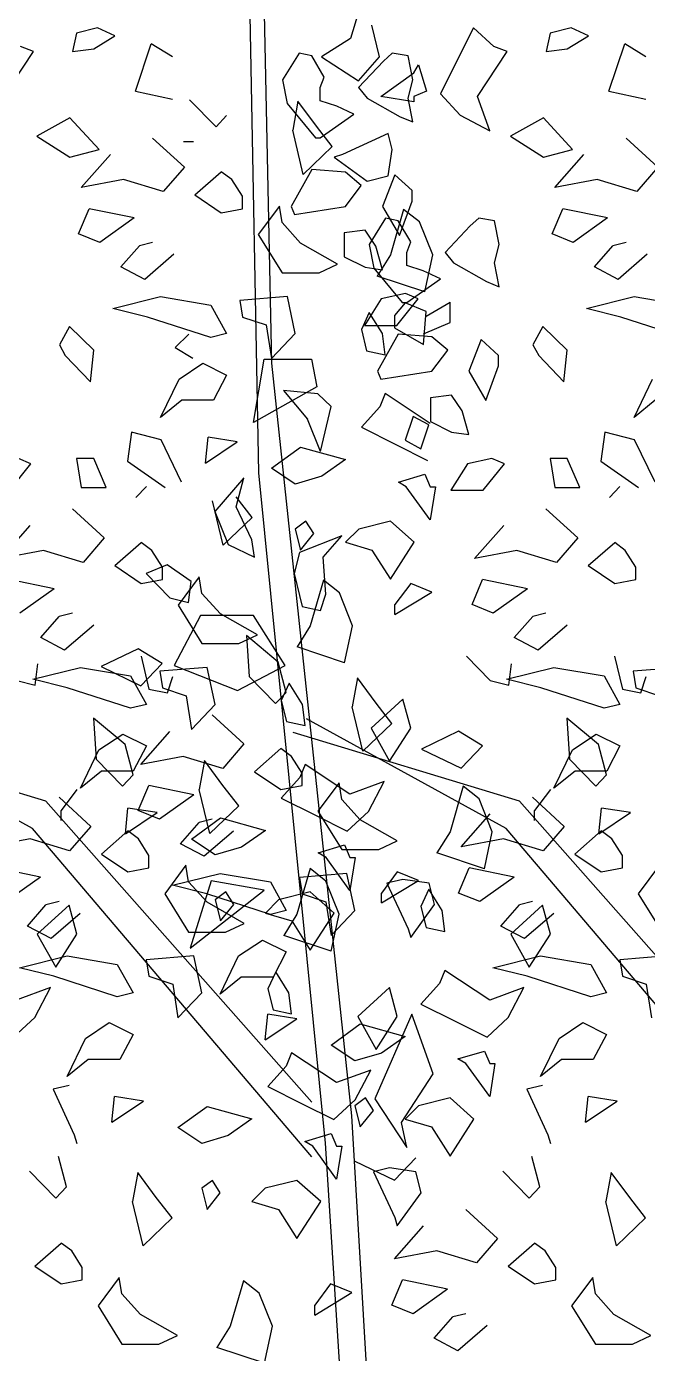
# Model space of a CAD drawing. Extents: x 325727 to 327590, y 63665 to 64664.
# Drawn here: x 325985 to 326168.6, y 63863.8 to 64256.2 of the extents above; entities that cross this region are included whole.
import ezdxf

# ---------------------------------------------------------------- set-up
doc = ezdxf.new("R2010")
doc.units = 0
doc.header["$MEASUREMENT"] = 0
doc.layers.get('0').update_dxf_attribs({"linetype": 'CONTINUOUS'})

msp = doc.modelspace()

# ---------------------------------------------------------------- linework, layer by layer
at = {"color": 7, "linetype": 'CONTINUOUS'}
for p, q in [((326057.59, 64156.66), (326053.66, 64342.82)), ((326049.72, 64330.68), (326053.66, 64124.29)), ((326083.19, 64260.53), (326080.84, 64252.71)), ((326089.44, 64247.25), (326087.09, 64256.62)), ((325999.81, 64254.28), (325998.66, 64248.81)), ((326006.06, 64255.84), (325999.81, 64254.28)), ((326004.91, 64249.59), (326011.16, 64253.5)), ((326011.16, 64253.5), (326006.06, 64255.84)), ((326080.84, 64252.71), (326072.25, 64247.25)), ((326117.16, 64255.84), (326112.09, 64245.68)), ((326123.22, 64250.37), (326117.16, 64255.84)), ((326139.81, 64254.28), (326138.66, 64248.81)), ((326146.06, 64255.84), (326139.81, 64254.28)), ((326144.91, 64249.59), (326151.16, 64253.5)), ((326151.16, 64253.5), (326146.06, 64255.84)), ((325978.34, 64235.53), (325987.12, 64248.81)), ((325987.12, 64248.81), (325983.22, 64250.37)), ((325998.66, 64248.81), (326004.91, 64249.59)), ((326017.22, 64237.09), (326021.91, 64251.15)), ((326028.16, 64247.25), (326021.91, 64251.15)), ((326065.62, 64248.32), (326060.75, 64240.51)), ((326069.34, 64247.54), (326065.62, 64248.32)), ((326093.16, 64248.32), (326090.62, 64245.98)), ((326097.84, 64247.54), (326093.16, 64248.32)), ((326118.34, 64235.53), (326127.12, 64248.81)), ((326127.12, 64248.81), (326123.22, 64250.37)), ((326138.66, 64248.81), (326144.91, 64249.59)), ((326157.22, 64237.09), (326161.91, 64251.15)), ((326168.16, 64247.25), (326161.91, 64251.15)), ((326073.06, 64241.29), (326069.34, 64247.54)), ((326072.25, 64247.25), (326083.19, 64240.21)), ((326083.19, 64240.21), (326089.44, 64247.25)), ((326090.62, 64245.98), (326083.22, 64238.17)), ((326099.22, 64240.51), (326097.84, 64247.54)), ((326099.59, 64242.56), (326100.97, 64244.9)), ((326100.97, 64244.9), (326103.31, 64237.09)), ((326112.09, 64245.68), (326107.41, 64236.31)), ((326060.75, 64240.51), (326062.12, 64233.48)), ((326071.88, 64238.17), (326073.06, 64241.29)), ((326089.81, 64235.53), (326099.59, 64242.56)), ((326097.84, 64235.04), (326099.22, 64240.51)), ((326017.22, 64237.09), (326028.16, 64234.75)), ((326071.88, 64234.26), (326071.88, 64238.17)), ((326083.22, 64238.17), (326085.75, 64235.04)), ((326103.31, 64237.09), (326099.59, 64235.53)), ((326157.22, 64237.09), (326168.16, 64234.75)), ((326033.25, 64234.57), (326041.06, 64226.57)), ((326062.12, 64233.48), (326070.5, 64223.32)), ((326065.28, 64234.18), (326063.72, 64225.59)), ((326070.75, 64226.76), (326065.28, 64234.18)), ((326076.75, 64232.7), (326071.88, 64234.26)), ((326081.84, 64230.36), (326076.75, 64232.7)), ((326085.75, 64235.04), (326095.5, 64229.57)), ((326099.59, 64233.96), (326089.81, 64235.53)), ((326099.22, 64228.01), (326097.84, 64235.04)), ((326099.59, 64235.53), (326099.59, 64233.96)), ((326107.41, 64236.31), (326113.25, 64230.06)), ((326122.06, 64225.37), (326118.34, 64235.53)), ((325997.88, 64229.28), (325988.09, 64223.81)), ((326006.47, 64219.9), (325997.88, 64229.28)), ((326041.06, 64226.57), (326044.19, 64229.89)), ((326071.88, 64223.32), (326081.84, 64230.36)), ((326095.5, 64229.57), (326099.22, 64228.01)), ((326113.25, 64230.06), (326122.06, 64225.37)), ((326137.88, 64229.28), (326128.09, 64223.81)), ((326146.47, 64219.9), (326137.88, 64229.28)), ((326066.84, 64212.51), (326063.72, 64225.59)), ((326075.44, 64220.71), (326070.75, 64226.76)), ((325988.09, 64223.81), (325997.88, 64217.56)), ((326022.31, 64223.25), (326031.69, 64214.65)), ((326031.47, 64222.25), (326034.41, 64222.25)), ((326066.84, 64212.51), (326075.44, 64220.71)), ((326070.5, 64223.32), (326071.88, 64223.32)), ((326091.97, 64224.59), (326078.5, 64218.34)), ((326093.16, 64219.9), (326091.97, 64224.59)), ((326128.09, 64223.81), (326137.88, 64217.56)), ((326162.31, 64223.25), (326171.69, 64214.65)), ((325997.88, 64217.56), (326006.47, 64219.9)), ((326001.22, 64208.61), (326009.81, 64218.37)), ((326078.5, 64218.34), (326075.97, 64217.56)), ((326075.97, 64217.56), (326085.72, 64210.53)), ((326091.97, 64212.09), (326093.16, 64219.9)), ((326137.88, 64217.56), (326146.47, 64219.9)), ((326141.22, 64208.61), (326149.81, 64218.37)), ((326031.69, 64214.65), (326025.44, 64207.43)), ((326034.81, 64206.45), (326042.62, 64213.29)), ((326045.75, 64210.95), (326042.62, 64213.29)), ((326069.34, 64213.95), (326063.28, 64203.01)), ((326079.31, 64213.17), (326069.34, 64213.95)), ((326084, 64209.26), (326079.31, 64213.17)), ((326171.69, 64214.65), (326165.44, 64207.43)), ((326013.72, 64210.95), (326001.22, 64208.61)), ((326025.44, 64207.43), (326013.72, 64210.95)), ((326048.88, 64206.06), (326045.75, 64210.95)), ((326079.31, 64203.01), (326084, 64209.26)), ((326085.72, 64210.53), (326091.97, 64212.09)), ((326093.94, 64212.39), (326090.25, 64203.01)), ((326099.03, 64207.7), (326093.94, 64212.39)), ((326153.72, 64210.95), (326141.22, 64208.61)), ((326165.44, 64207.43), (326153.72, 64210.95)), ((326034.81, 64206.45), (326042.62, 64201.18)), ((326048.88, 64202.36), (326048.88, 64206.06)), ((326099.03, 64204.57), (326099.03, 64207.7)), ((326000.44, 64194.93), (326003.56, 64202.36)), ((326016.84, 64199.62), (326003.56, 64202.36)), ((326042.62, 64201.18), (326048.88, 64202.36)), ((326059.81, 64203.14), (326053.56, 64194.73)), ((326060.59, 64198.25), (326059.81, 64203.14)), ((326063.28, 64203.01), (326064.25, 64200.67)), ((326064.25, 64200.67), (326079.31, 64203.01)), ((326090.25, 64203.01), (326095.31, 64194.42)), ((326096.53, 64202.15), (326092.62, 64188.68)), ((326095.31, 64194.42), (326099.03, 64204.57)), ((326101.22, 64198.45), (326096.53, 64202.15)), ((326140.44, 64194.93), (326143.56, 64202.36)), ((326156.84, 64199.62), (326143.56, 64202.36)), ((326016.84, 64199.62), (326006.69, 64192.39)), ((326066.06, 64192.2), (326060.59, 64198.25)), ((326091.19, 64199.59), (326086.31, 64191.78)), ((326094.91, 64198.81), (326091.19, 64199.59)), ((326098.62, 64192.56), (326094.91, 64198.81)), ((326105.12, 64188.68), (326101.22, 64198.45)), ((326116.19, 64197.25), (326108.78, 64189.43)), ((326118.72, 64199.59), (326116.19, 64197.25)), ((326123.41, 64198.81), (326118.72, 64199.59)), ((326124.78, 64191.78), (326123.41, 64198.81)), ((326156.84, 64199.62), (326146.69, 64192.39)), ((326006.69, 64192.39), (326000.44, 64194.93)), ((326053.56, 64194.73), (326060.59, 64183.4)), ((326085.16, 64195.98), (326078.91, 64195.2)), ((326078.91, 64195.2), (326078.91, 64188.17)), ((326088.28, 64191.29), (326085.16, 64195.98)), ((326146.69, 64192.39), (326140.44, 64194.93)), ((326012.94, 64185.17), (326018.41, 64191.42)), ((326022.31, 64192.39), (326018.41, 64191.42)), ((326077, 64185.95), (326066.06, 64192.2)), ((326086.31, 64191.78), (326087.69, 64184.75)), ((326090.25, 64184.26), (326088.28, 64191.29)), ((326097.44, 64189.43), (326098.62, 64192.56)), ((326097.44, 64185.53), (326097.44, 64189.43)), ((326108.78, 64189.43), (326111.31, 64186.31)), ((326123.41, 64186.31), (326124.78, 64191.78)), ((326152.94, 64185.17), (326158.41, 64191.42)), ((326162.31, 64192.39), (326158.41, 64191.42)), ((326028.56, 64188.87), (326019.97, 64181.45)), ((326071.53, 64183.4), (326077, 64185.95)), ((326078.91, 64188.17), (326085.16, 64185.04)), ((326092.62, 64188.68), (326088.72, 64182.43)), ((326102.31, 64183.96), (326097.44, 64185.53)), ((326102.78, 64177.75), (326105.12, 64188.68)), ((326111.31, 64186.31), (326121.06, 64180.84)), ((326124.78, 64179.28), (326123.41, 64186.31)), ((326168.56, 64188.87), (326159.97, 64181.45)), ((326019.97, 64181.45), (326012.94, 64185.17)), ((326060.59, 64183.4), (326071.53, 64183.4)), ((326085.16, 64185.04), (326090.25, 64184.26)), ((326087.69, 64184.75), (326096.06, 64174.59)), ((326102.78, 64177.75), (326088.72, 64182.43)), ((326097.44, 64174.59), (326107.41, 64181.62)), ((326107.41, 64181.62), (326102.31, 64183.96)), ((326159.97, 64181.45), (326152.94, 64185.17)), ((326121.06, 64180.84), (326124.78, 64179.28)), ((326010.59, 64172.86), (326024.66, 64176.37)), ((326024.66, 64176.37), (326039.5, 64173.84)), ((326039.5, 64173.84), (326044.19, 64165.43)), ((326062.16, 64176.37), (326048.09, 64175.2)), ((326048.09, 64175.2), (326048.88, 64170.32)), ((326064.5, 64165.43), (326062.16, 64176.37)), ((326089.84, 64175.67), (326084.97, 64167.86)), ((326097.06, 64177.23), (326089.84, 64175.67)), ((326096.97, 64174.53), (326093.84, 64170.82)), ((326094.53, 64167.86), (326100.78, 64175.67)), ((326096.06, 64174.59), (326097.44, 64174.59)), ((326103.22, 64172), (326096.97, 64174.53)), ((326100.78, 64175.67), (326097.06, 64177.23)), ((326103.22, 64170.62), (326110.25, 64174.73)), ((326110.25, 64168.67), (326110.25, 64174.73)), ((326150.59, 64172.86), (326164.66, 64176.37)), ((326164.66, 64176.37), (326179.5, 64173.84)), ((326020.75, 64170.32), (326010.59, 64172.86)), ((326039.5, 64164.26), (326020.75, 64170.32)), ((326048.88, 64170.32), (326055.91, 64167.98)), ((326086.38, 64171.68), (326084.03, 64166.61)), ((326090.28, 64165.43), (326086.38, 64171.68)), ((326093.84, 64170.82), (326093.84, 64167.11)), ((326102.44, 64162.23), (326103.22, 64172)), ((326160.75, 64170.32), (326150.59, 64172.86)), ((326179.5, 64164.26), (326160.75, 64170.32)), ((325997.69, 64167.56), (325994.75, 64162.09)), ((326004.91, 64160.53), (325997.69, 64167.56)), ((326055.91, 64167.98), (326057.47, 64158.01)), ((326084.03, 64166.61), (326085.59, 64160.36)), ((326084.97, 64167.86), (326094.53, 64167.86)), ((326093.84, 64167.11), (326102.44, 64162.23)), ((326102.44, 64165.36), (326110.25, 64168.67)), ((326137.69, 64167.56), (326134.75, 64162.09)), ((326144.91, 64160.53), (326137.69, 64167.56)), ((325994.75, 64162.09), (325996.5, 64158.96)), ((326033.03, 64165.21), (326028.94, 64161.31)), ((326044.19, 64165.43), (326039.5, 64164.26)), ((326057.47, 64158.01), (326064.5, 64165.43)), ((326094.91, 64165.21), (326088.84, 64154.28)), ((326091.06, 64159.18), (326090.28, 64165.43)), ((326104.88, 64164.43), (326094.91, 64165.21)), ((326109.56, 64160.53), (326104.88, 64164.43)), ((326119.5, 64163.65), (326115.81, 64154.28)), ((326124.59, 64158.96), (326119.5, 64163.65)), ((326134.75, 64162.09), (326136.5, 64158.96)), ((325996.5, 64158.96), (326003.94, 64151.15)), ((326003.94, 64151.15), (326004.91, 64160.53)), ((326028.94, 64161.31), (326034.19, 64158.18)), ((326085.59, 64160.36), (326091.06, 64159.18)), ((326104.88, 64154.28), (326109.56, 64160.53)), ((326124.59, 64155.84), (326124.59, 64158.96)), ((326136.5, 64158.96), (326143.94, 64151.15)), ((326143.94, 64151.15), (326144.91, 64160.53)), ((326030.12, 64151.96), (326037.16, 64156.65)), ((326037.16, 64156.65), (326044.19, 64153.14)), ((326052.12, 64139.12), (326055.25, 64157.88)), ((326055.25, 64157.88), (326069.31, 64157.88)), ((326081.19, 63934.09), (326057.59, 64156.66)), ((326069.31, 64157.88), (326070.88, 64149.67)), ((326088.84, 64154.28), (326089.81, 64151.93)), ((326089.81, 64151.93), (326104.88, 64154.28)), ((326115.81, 64154.28), (326120.88, 64145.68)), ((326120.88, 64145.68), (326124.59, 64155.84)), ((326024.66, 64140.64), (326030.12, 64151.96)), ((326044.19, 64153.14), (326040.28, 64145.71)), ((326164.66, 64140.64), (326170.12, 64151.96)), ((326070.88, 64149.67), (326052.12, 64139.12)), ((326071.19, 64147.57), (326061.03, 64148.56)), ((326061.03, 64148.56), (326068.06, 64140.15)), ((326075.09, 64143.87), (326071.19, 64147.57)), ((326091.06, 64147.67), (326089.5, 64143.76)), ((326104.34, 64138.87), (326091.06, 64147.67)), ((326110.72, 64147.25), (326104.47, 64146.46)), ((326104.47, 64146.46), (326104.47, 64139.43)), ((326113.84, 64142.56), (326110.72, 64147.25)), ((326030.91, 64145.71), (326024.66, 64140.64)), ((326040.28, 64145.71), (326030.91, 64145.71)), ((326071.97, 64130.59), (326075.09, 64143.87)), ((326089.5, 64143.76), (326084.03, 64137.7)), ((326115.81, 64135.53), (326113.84, 64142.56)), ((326170.91, 64145.71), (326164.66, 64140.64)), ((326071.97, 64130.59), (326068.06, 64140.15)), ((326099.31, 64140.93), (326096.97, 64133.9)), ((326104, 64138.4), (326099.31, 64140.93)), ((326101.66, 64131.37), (326104, 64138.4)), ((326104.47, 64139.43), (326110.72, 64136.31)), ((326016.03, 64136.31), (326014.88, 64127.71)), ((326024.81, 64133.96), (326016.03, 64136.31)), ((326037.94, 64127.15), (326038.72, 64134.78)), ((326047.31, 64133.4), (326038.72, 64134.78)), ((326084.03, 64137.7), (326094.19, 64132.62)), ((326110.72, 64136.31), (326115.81, 64135.53)), ((326156.03, 64136.31), (326154.88, 64127.71)), ((326164.81, 64133.96), (326156.03, 64136.31)), ((326030.88, 64121.46), (326024.81, 64133.96)), ((326037.94, 64127.15), (326047.31, 64133.4)), ((326057.47, 64125.59), (326066.06, 64131.84)), ((326066.06, 64131.84), (326079.34, 64128.14)), ((326094.19, 64132.62), (326103.56, 64127.93)), ((326096.97, 64133.9), (326101.66, 64131.37)), ((326170.88, 64121.46), (326164.81, 64133.96)), ((325980.09, 64119.12), (325986.34, 64126.93)), ((325986.34, 64126.93), (325982.62, 64128.5)), ((325999.81, 64128.5), (326001.19, 64119.9)), ((326004.91, 64128.5), (325999.81, 64128.5)), ((326008.62, 64119.9), (326004.91, 64128.5)), ((326014.88, 64127.71), (326026, 64119.9)), ((326079.34, 64128.14), (326072.31, 64123.25)), ((326115.41, 64126.93), (326110.53, 64119.12)), ((326122.62, 64128.5), (326115.41, 64126.93)), ((326120.09, 64119.12), (326126.34, 64126.93)), ((326126.34, 64126.93), (326122.62, 64128.5)), ((326139.81, 64128.5), (326141.19, 64119.9)), ((326144.91, 64128.5), (326139.81, 64128.5)), ((326148.62, 64119.9), (326144.91, 64128.5)), ((326154.88, 64127.71), (326166, 64119.9)), ((326049.31, 64122.78), (326040.72, 64112.81)), ((326046.97, 64114.18), (326049.31, 64122.78)), ((326053.66, 64124.29), (326073.31, 63926)), ((326064.5, 64120.9), (326057.47, 64125.59)), ((326072.31, 64123.25), (326064.5, 64120.9)), ((326094.97, 64121.5), (326102.78, 64123.84)), ((326102.78, 64123.84), (326104.34, 64120.12)), ((326001.19, 64119.9), (326008.62, 64119.9)), ((326017.38, 64116.91), (326020.5, 64120.22)), ((326097.31, 64120.12), (326094.97, 64121.5)), ((326104.34, 64110.36), (326097.31, 64120.12)), ((326105.91, 64120.12), (326104.34, 64110.36)), ((326104.34, 64120.12), (326105.91, 64120.12)), ((326110.53, 64119.12), (326120.09, 64119.12)), ((326141.19, 64119.9), (326148.62, 64119.9)), ((326157.38, 64116.91), (326160.5, 64120.22)), ((326043.16, 64102.85), (326040.03, 64115.93)), ((326051.75, 64111.05), (326047.06, 64117.1)), ((325998.62, 64113.58), (326008, 64104.99)), ((326040.72, 64112.81), (326044.62, 64103.04)), ((326043.16, 64102.85), (326051.75, 64111.05)), ((326051.66, 64104.42), (326046.97, 64114.18)), ((326051.66, 64104.42), (326046.97, 64114.18)), ((326138.62, 64113.58), (326148, 64104.99)), ((325977.53, 64098.94), (325986.12, 64108.71)), ((326067.62, 64109.96), (326064.5, 64107.62)), ((326064.5, 64107.62), (326066.06, 64101.37)), ((326069.97, 64106.26), (326067.62, 64109.96)), ((326083.25, 64107.62), (326079.34, 64103.71)), ((326092.62, 64109.96), (326083.25, 64107.62)), ((326099.66, 64103.71), (326092.62, 64109.96)), ((326117.53, 64098.94), (326126.12, 64108.71)), ((326008, 64104.99), (326001.75, 64097.77)), ((326011.12, 64096.79), (326018.94, 64103.63)), ((326022.06, 64101.29), (326018.94, 64103.63)), ((326044.62, 64103.04), (326052.44, 64099.34)), ((326052.44, 64099.34), (326051.66, 64104.42)), ((326078.22, 64105.59), (326065.72, 64100.7)), ((326066.06, 64101.37), (326069.97, 64106.26)), ((326072.75, 64099.34), (326078.22, 64105.59)), ((326079.34, 64103.71), (326087.16, 64101.37)), ((326092.62, 64092.78), (326099.66, 64103.71)), ((326148, 64104.99), (326141.75, 64097.77)), ((326151.12, 64096.79), (326158.94, 64103.63)), ((326162.06, 64101.29), (326158.94, 64103.63)), ((325990.03, 64101.29), (325977.53, 64098.94)), ((326001.75, 64097.77), (325990.03, 64101.29)), ((326025.19, 64096.39), (326022.06, 64101.29)), ((326065.72, 64100.7), (326064.16, 64094.45)), ((326073.53, 64088.4), (326072.75, 64099.34)), ((326087.16, 64101.37), (326092.62, 64092.78)), ((326130.03, 64101.29), (326117.53, 64098.94)), ((326141.75, 64097.77), (326130.03, 64101.29)), ((326165.19, 64096.39), (326162.06, 64101.29)), ((326011.12, 64096.79), (326018.94, 64091.52)), ((326026.66, 64097), (326020.41, 64094.45)), ((326025.19, 64092.69), (326025.19, 64096.39)), ((326033.69, 64092.11), (326026.66, 64097)), ((326151.12, 64096.79), (326158.94, 64091.52)), ((326165.19, 64092.69), (326165.19, 64096.39)), ((325993.16, 64089.96), (325979.88, 64092.69)), ((326018.94, 64091.52), (326025.19, 64092.69)), ((326020.41, 64094.45), (326027.44, 64087.23)), ((326036.12, 64093.47), (326029.88, 64085.07)), ((326032.91, 64085.86), (326033.69, 64092.11)), ((326036.91, 64088.58), (326036.12, 64093.47)), ((326064.16, 64094.45), (326066.5, 64084.68)), ((326072.84, 64092.49), (326068.94, 64079.02)), ((326077.53, 64088.79), (326072.84, 64092.49)), ((326098.62, 64091.52), (326093.94, 64085.27)), ((326104.88, 64088.97), (326098.62, 64091.52)), ((326116.75, 64085.27), (326119.88, 64092.69)), ((326133.16, 64089.96), (326119.88, 64092.69)), ((326158.94, 64091.52), (326165.19, 64092.69)), ((325993.16, 64089.96), (325983, 64082.72)), ((326042.38, 64082.54), (326036.91, 64088.58)), ((326071.97, 64083.51), (326073.53, 64088.4)), ((326081.44, 64079.02), (326077.53, 64088.79)), ((326093.94, 64082.33), (326104.88, 64088.97)), ((326133.16, 64089.96), (326123, 64082.72)), ((326027.44, 64087.23), (326032.91, 64085.86)), ((326029.88, 64085.07), (326036.91, 64073.74)), ((326066.5, 64084.68), (326071.97, 64083.51)), ((326093.94, 64082.33), (326093.94, 64085.27)), ((326123, 64082.72), (326116.75, 64085.27)), ((325989.25, 64075.5), (325994.72, 64081.75)), ((325998.62, 64082.72), (325994.72, 64081.75)), ((326036.5, 64082.09), (326028.69, 64067.25)), ((326052.12, 64082.09), (326036.5, 64082.09)), ((326053.31, 64076.29), (326042.38, 64082.54)), ((326061.5, 64067.25), (326052.12, 64082.09)), ((326129.25, 64075.5), (326134.72, 64081.75)), ((326138.62, 64082.72), (326134.72, 64081.75)), ((325996.28, 64071.79), (325989.25, 64075.5)), ((326004.88, 64079.21), (325996.28, 64071.79)), ((326047.84, 64073.74), (326053.31, 64076.29)), ((326050.09, 64076.09), (326050.88, 64063.98)), ((326059.47, 64068.28), (326050.09, 64076.09)), ((326068.94, 64079.02), (326065.03, 64072.77)), ((326079.09, 64068.08), (326081.44, 64079.02)), ((326136.28, 64071.79), (326129.25, 64075.5)), ((326144.88, 64079.21), (326136.28, 64071.79)), ((326018.06, 64072.18), (326007.12, 64066.92)), ((326025.09, 64067.89), (326018.06, 64072.18)), ((326036.91, 64073.74), (326047.84, 64073.74)), ((326079.09, 64068.08), (326065.03, 64072.77)), ((325987.62, 64061.48), (325988.41, 64067.73)), ((326018.84, 64061.25), (326025.09, 64067.89)), ((326018.88, 64070.07), (326021.22, 64060.31)), ((326061.81, 64059.29), (326059.47, 64068.28)), ((326115.12, 64070.07), (326122.16, 64062.86)), ((326127.62, 64061.48), (326128.41, 64067.73)), ((326158.88, 64070.07), (326161.22, 64060.31)), ((325986.91, 64063.19), (326000.97, 64066.71)), ((326000.97, 64066.71), (326015.81, 64064.18)), ((326007.12, 64066.92), (326018.84, 64061.25)), ((326015.81, 64064.18), (326020.5, 64055.77)), ((326038.47, 64066.71), (326024.41, 64065.54)), ((326024.41, 64065.54), (326025.19, 64060.66)), ((326026.69, 64059.14), (326028.25, 64064.03)), ((326028.69, 64067.25), (326047.44, 64059.83)), ((326040.81, 64055.77), (326038.47, 64066.71)), ((326047.44, 64059.83), (326061.5, 64067.25)), ((326050.88, 64063.98), (326058.69, 64055.98)), ((326126.91, 64063.19), (326140.97, 64066.71)), ((326140.97, 64066.71), (326155.81, 64064.18)), ((326155.81, 64064.18), (326160.5, 64055.77)), ((326178.47, 64066.71), (326164.41, 64065.54)), ((326164.41, 64065.54), (326165.19, 64060.66)), ((326166.69, 64059.14), (326168.25, 64064.03)), ((325982.16, 64062.86), (325987.62, 64061.48)), ((325997.06, 64060.66), (325986.91, 64063.19)), ((326015.81, 64054.6), (325997.06, 64060.66)), ((326021.22, 64060.31), (326026.69, 64059.14)), ((326025.19, 64060.66), (326032.22, 64058.32)), ((326062.69, 64062.02), (326060.34, 64056.94)), ((326066.59, 64055.77), (326062.69, 64062.02)), ((326082.91, 64063.59), (326081.34, 64055)), ((326088.38, 64056.17), (326082.91, 64063.59)), ((326122.16, 64062.86), (326127.62, 64061.48)), ((326137.06, 64060.66), (326126.91, 64063.19)), ((326155.81, 64054.6), (326137.06, 64060.66)), ((326161.22, 64060.31), (326166.69, 64059.14)), ((326165.19, 64060.66), (326172.22, 64058.32)), ((326032.22, 64058.32), (326033.78, 64048.35)), ((326058.69, 64055.98), (326061.81, 64059.29)), ((326060.34, 64056.94), (326061.91, 64050.69)), ((326096.28, 64057.33), (326086.91, 64048.74)), ((326093.06, 64050.12), (326088.38, 64056.17)), ((326098.62, 64048.74), (326096.28, 64057.33)), ((326020.5, 64055.77), (326015.81, 64054.6)), ((326033.78, 64048.35), (326040.81, 64055.77)), ((326039.94, 64052.65), (326049.31, 64044.06)), ((326067.38, 64049.52), (326066.59, 64055.77)), ((326084.47, 64041.92), (326081.34, 64055)), ((326160.5, 64055.77), (326155.81, 64054.6)), ((325986.81, 64019.07), (325927.84, 64051.45)), ((326004.81, 64051.71), (326005.59, 64039.61)), ((326014.19, 64043.9), (326004.81, 64051.71)), ((326061.91, 64050.69), (326067.38, 64049.52)), ((326126.81, 64019.07), (326067.84, 64051.45)), ((326084.47, 64041.92), (326093.06, 64050.12)), ((326086.91, 64048.74), (326092.38, 64038.97)), ((326092.38, 64038.97), (326098.62, 64048.74)), ((326144.81, 64051.71), (326145.59, 64039.61)), ((326154.19, 64043.9), (326144.81, 64051.71)), ((325990.75, 64027.17), (325923.91, 64047.4)), ((326006.44, 64042.3), (326013.47, 64046.99)), ((326013.47, 64046.99), (326020.5, 64043.47)), ((326018.84, 64038.01), (326027.44, 64047.78)), ((326130.75, 64027.17), (326063.91, 64047.4)), ((326112.78, 64047.81), (326101.84, 64042.54)), ((326119.81, 64043.51), (326112.78, 64047.81)), ((326146.44, 64042.3), (326153.47, 64046.99)), ((326153.47, 64046.99), (326160.5, 64043.47)), ((326000.97, 64030.97), (326006.44, 64042.3)), ((326016.53, 64034.92), (326014.19, 64043.9)), ((326020.5, 64043.47), (326016.59, 64036.05)), ((326031.34, 64040.36), (326018.84, 64038.01)), ((326043.06, 64036.84), (326031.34, 64040.36)), ((326049.31, 64044.06), (326043.06, 64036.84)), ((326052.44, 64035.86), (326060.25, 64042.7)), ((326063.38, 64040.36), (326060.25, 64042.7)), ((326066.5, 64035.46), (326063.38, 64040.36)), ((326101.84, 64042.54), (326113.56, 64036.87)), ((326113.56, 64036.87), (326119.81, 64043.51)), ((326140.97, 64030.97), (326146.44, 64042.3)), ((326156.53, 64034.92), (326154.19, 64043.9)), ((326160.5, 64043.47), (326156.59, 64036.05)), ((326005.59, 64039.61), (326013.41, 64031.61)), ((326037.62, 64039.21), (326036.06, 64030.62)), ((326043.09, 64031.79), (326037.62, 64039.21)), ((326067.38, 64038), (326065.81, 64034.1)), ((326080.66, 64029.21), (326067.38, 64038)), ((326145.59, 64039.61), (326153.41, 64031.61)), ((326007.22, 64036.05), (326000.97, 64030.97)), ((326016.59, 64036.05), (326007.22, 64036.05)), ((326013.41, 64031.61), (326016.53, 64034.92)), ((326052.44, 64035.86), (326060.25, 64030.59)), ((326065.81, 64034.1), (326060.34, 64028.04)), ((326066.5, 64031.76), (326066.5, 64035.46)), ((326077.44, 64032.54), (326071.19, 64024.14)), ((326078.22, 64027.65), (326077.44, 64032.54)), ((326090.81, 64032.93), (326080.66, 64029.21)), ((326086.12, 64024.13), (326090.81, 64032.93)), ((326147.22, 64036.05), (326140.97, 64030.97)), ((326156.59, 64036.05), (326147.22, 64036.05)), ((326153.41, 64031.61), (326156.53, 64034.92)), ((325999.94, 64030.59), (325995.25, 64024.34)), ((326018.06, 64024.34), (326021.19, 64031.76)), ((326034.47, 64029.03), (326021.19, 64031.76)), ((326034.47, 64029.03), (326024.31, 64021.79)), ((326039.19, 64017.54), (326036.06, 64030.62)), ((326047.78, 64025.75), (326043.09, 64031.79)), ((326060.25, 64030.59), (326066.5, 64031.76)), ((326114.16, 64031.56), (326110.25, 64018.09)), ((326118.84, 64027.86), (326114.16, 64031.56)), ((326139.94, 64030.59), (326135.25, 64024.34)), ((326069.41, 63938.14), (325990.75, 64027.17)), ((325994.66, 64028.28), (326004.03, 64019.68)), ((326014.25, 64017.49), (326015.03, 64025.11)), ((326023.62, 64023.74), (326015.03, 64025.11)), ((326039.19, 64017.54), (326047.78, 64025.75)), ((326060.34, 64028.04), (326070.5, 64022.96)), ((326083.69, 64021.61), (326078.22, 64027.65)), ((326122.75, 64018.09), (326118.84, 64027.86)), ((326209.41, 63938.14), (326130.75, 64027.17)), ((326134.66, 64028.28), (326144.03, 64019.68)), ((326154.25, 64017.49), (326155.03, 64025.11)), ((326163.62, 64023.74), (326155.03, 64025.11)), ((325995.25, 64021.4), (325995.25, 64024.34)), ((326014.25, 64017.49), (326023.62, 64023.74)), ((326024.31, 64021.79), (326018.06, 64024.34)), ((326030.56, 64014.57), (326036.03, 64020.82)), ((326033.78, 64015.93), (326042.38, 64022.18)), ((326039.94, 64021.79), (326036.03, 64020.82)), ((326042.38, 64022.18), (326055.66, 64018.47)), ((326070.5, 64022.96), (326079.88, 64018.27)), ((326071.19, 64024.14), (326078.22, 64012.81)), ((326079.88, 64018.27), (326086.12, 64024.13)), ((326094.62, 64015.36), (326083.69, 64021.61)), ((326113.56, 64013.64), (326122.16, 64023.4)), ((326135.25, 64021.4), (326135.25, 64024.34)), ((326154.25, 64017.49), (326163.62, 64023.74)), ((326069.41, 63921.95), (325986.81, 64019.07)), ((326004.03, 64019.68), (325997.78, 64012.46)), ((326007.16, 64011.48), (326014.97, 64018.32)), ((326018.09, 64015.98), (326014.97, 64018.32)), ((326046.19, 64018.28), (326037.59, 64010.86)), ((326055.66, 64018.47), (326048.62, 64013.58)), ((326110.25, 64018.09), (326106.34, 64011.84)), ((326120.41, 64007.15), (326122.75, 64018.09)), ((326209.41, 63921.95), (326126.81, 64019.07)), ((326144.03, 64019.68), (326137.78, 64012.46)), ((326147.16, 64011.48), (326154.97, 64018.32)), ((326158.09, 64015.98), (326154.97, 64018.32)), ((325986.06, 64015.98), (325973.56, 64013.64)), ((325997.78, 64012.46), (325986.06, 64015.98)), ((326021.22, 64011.09), (326018.09, 64015.98)), ((326037.59, 64010.86), (326030.56, 64014.57)), ((326040.81, 64011.24), (326033.78, 64015.93)), ((326048.62, 64013.58), (326040.81, 64011.24)), ((326071.28, 64011.83), (326079.09, 64014.18)), ((326078.22, 64012.81), (326089.16, 64012.81)), ((326079.09, 64014.18), (326080.66, 64010.46)), ((326089.16, 64012.81), (326094.62, 64015.36)), ((326126.06, 64015.98), (326113.56, 64013.64)), ((326137.78, 64012.46), (326126.06, 64015.98)), ((326161.22, 64011.09), (326158.09, 64015.98)), ((326007.16, 64011.48), (326014.97, 64006.21)), ((326021.22, 64007.39), (326021.22, 64011.09)), ((326073.62, 64010.46), (326071.28, 64011.83)), ((326080.66, 64000.69), (326073.62, 64010.46)), ((326082.22, 64010.46), (326080.66, 64000.69)), ((326080.66, 64010.46), (326082.22, 64010.46)), ((326120.41, 64007.15), (326106.34, 64011.84)), ((326147.16, 64011.48), (326154.97, 64006.21)), ((326161.22, 64007.39), (326161.22, 64011.09)), ((325989.19, 64004.65), (325975.91, 64007.39)), ((326014.97, 64006.21), (326021.22, 64007.39)), ((326032.16, 64008.17), (326025.91, 63999.76)), ((326028.22, 64002.26), (326042.28, 64005.78)), ((326032.94, 64003.28), (326032.16, 64008.17)), ((326042.28, 64005.78), (326057.12, 64003.25)), ((326068.88, 64007.18), (326064.97, 63993.71)), ((326079.78, 64005.78), (326065.72, 64004.61)), ((326073.56, 64003.48), (326068.88, 64007.18)), ((326082.12, 63994.84), (326079.78, 64005.78)), ((326094.66, 64006.21), (326089.97, 63999.96)), ((326100.91, 64003.67), (326094.66, 64006.21)), ((326112.78, 63999.96), (326115.91, 64007.39)), ((326129.19, 64004.65), (326115.91, 64007.39)), ((326154.97, 64006.21), (326161.22, 64007.39)), ((326172.16, 64008.17), (326165.91, 63999.76)), ((325989.19, 64004.65), (325979.03, 63997.42)), ((326038.38, 63999.73), (326028.22, 64002.26)), ((326038.41, 63997.23), (326032.94, 64003.28)), ((326039.62, 64003.58), (326033.38, 63983.66)), ((326055.25, 64000.84), (326039.62, 64003.58)), ((326057.12, 64003.25), (326061.81, 63994.84)), ((326065.72, 64004.61), (326066.5, 63999.73)), ((326077.47, 63993.71), (326073.56, 64003.48)), ((326089.97, 63997.03), (326100.91, 64003.67)), ((326096.28, 64004.02), (326091.59, 64002.85)), ((326091.59, 64002.85), (326097.84, 63989.36)), ((326104.09, 64002.85), (326096.28, 64004.02)), ((326104, 64001.09), (326101.66, 63996.01)), ((326107.91, 63994.84), (326104, 64001.09)), ((326105.66, 63996.6), (326104.09, 64002.85)), ((326129.19, 64004.65), (326119.03, 63997.42)), ((325994.66, 63997.42), (325990.75, 63996.45)), ((326025.91, 63999.76), (326032.94, 63988.43)), ((326033.38, 63983.66), (326055.25, 64000.84)), ((326057.12, 63993.67), (326038.38, 63999.73)), ((326049.34, 63990.98), (326038.41, 63997.23)), ((326043.94, 64000.3), (326040.81, 63997.96)), ((326040.81, 63997.96), (326042.38, 63991.71)), ((326046.28, 63996.6), (326043.94, 64000.3)), ((326059.56, 63997.96), (326055.66, 63994.05)), ((326068.94, 64000.3), (326059.56, 63997.96)), ((326066.5, 63999.73), (326073.53, 63997.39)), ((326075.97, 63994.05), (326068.94, 64000.3)), ((326073.53, 63997.39), (326075.09, 63987.42)), ((326089.97, 63997.03), (326089.97, 63999.96)), ((326119.03, 63997.42), (326112.78, 63999.96)), ((326134.66, 63997.42), (326130.75, 63996.45)), ((326165.91, 63999.76), (326172.94, 63988.43)), ((325985.28, 63990.2), (325990.75, 63996.45)), ((325997.59, 63996.4), (325988.22, 63987.81)), ((326000.91, 63993.9), (325992.31, 63986.48)), ((325999.94, 63987.81), (325997.59, 63996.4)), ((326042.38, 63991.71), (326046.28, 63996.6)), ((326055.66, 63994.05), (326063.47, 63991.71)), ((326061.81, 63994.84), (326057.12, 63993.67)), ((326064.97, 63993.71), (326061.06, 63987.46)), ((326068.94, 63983.11), (326075.97, 63994.05)), ((326075.09, 63987.42), (326082.12, 63994.84)), ((326075.12, 63982.78), (326077.47, 63993.71)), ((326098.62, 63986.83), (326105.66, 63996.6)), ((326101.66, 63996.01), (326103.22, 63989.76)), ((326108.69, 63988.59), (326107.91, 63994.84)), ((326125.28, 63990.2), (326130.75, 63996.45)), ((326137.59, 63996.4), (326128.22, 63987.81)), ((326140.91, 63993.9), (326132.31, 63986.48)), ((326139.94, 63987.81), (326137.59, 63996.4)), ((325992.31, 63986.48), (325985.28, 63990.2)), ((326043.88, 63988.43), (326049.34, 63990.98)), ((326063.47, 63991.71), (326068.94, 63983.11)), ((326097.84, 63989.36), (326098.62, 63986.83)), ((326103.22, 63989.76), (326108.69, 63988.59)), ((326132.31, 63986.48), (326125.28, 63990.2)), ((325988.22, 63987.81), (325993.69, 63978.04)), ((325993.69, 63978.04), (325999.94, 63987.81)), ((326032.94, 63988.43), (326043.88, 63988.43)), ((326047.75, 63981.37), (326054.78, 63986.06)), ((326054.78, 63986.06), (326061.81, 63982.54)), ((326075.12, 63982.78), (326061.06, 63987.46)), ((326128.22, 63987.81), (326133.69, 63978.04)), ((326133.69, 63978.04), (326139.94, 63987.81)), ((325982.94, 63977.89), (325997, 63981.4)), ((325997, 63981.4), (326011.84, 63978.87)), ((326034.5, 63981.4), (326020.44, 63980.23)), ((326036.84, 63970.46), (326034.5, 63981.4)), ((326042.28, 63970.04), (326047.75, 63981.37)), ((326061.81, 63982.54), (326057.91, 63975.12)), ((326122.94, 63977.89), (326137, 63981.4)), ((326137, 63981.4), (326151.84, 63978.87)), ((326174.5, 63981.4), (326160.44, 63980.23)), ((325993.09, 63975.36), (325982.94, 63977.89)), ((326011.84, 63978.87), (326016.53, 63970.46)), ((326020.44, 63980.23), (326021.22, 63975.36)), ((326133.09, 63975.36), (326122.94, 63977.89)), ((326151.84, 63978.87), (326156.53, 63970.46)), ((326160.44, 63980.23), (326161.22, 63975.36)), ((326011.84, 63969.29), (325993.09, 63975.36)), ((326021.22, 63975.36), (326028.25, 63973.01)), ((326048.53, 63975.12), (326042.28, 63970.04)), ((326057.91, 63975.12), (326048.53, 63975.12)), ((326058.72, 63976.71), (326056.38, 63971.64)), ((326062.62, 63970.46), (326058.72, 63976.71)), ((326108.69, 63977.07), (326107.12, 63973.17)), ((326121.97, 63968.28), (326108.69, 63977.07)), ((326151.84, 63969.29), (326133.09, 63975.36)), ((326161.22, 63975.36), (326168.25, 63973.01)), ((325992.12, 63972), (325981.97, 63968.28)), ((325987.44, 63963.2), (325992.12, 63972)), ((326016.53, 63970.46), (326011.84, 63969.29)), ((326028.25, 63973.01), (326029.81, 63963.04)), ((326029.81, 63963.04), (326036.84, 63970.46)), ((326056.38, 63971.64), (326057.94, 63965.39)), ((326063.41, 63964.21), (326062.62, 63970.46)), ((326092.31, 63972.03), (326082.94, 63963.43)), ((326094.66, 63963.43), (326092.31, 63972.03)), ((326107.12, 63973.17), (326101.66, 63967.11)), ((326132.12, 63972), (326121.97, 63968.28)), ((326127.44, 63963.2), (326132.12, 63972)), ((326156.53, 63970.46), (326151.84, 63969.29)), ((326168.25, 63973.01), (326169.81, 63963.04)), ((326101.66, 63967.11), (326111.81, 63962.03)), ((325981.19, 63957.34), (325987.44, 63963.2)), ((326055.56, 63956.56), (326056.34, 63964.18)), ((326055.56, 63956.56), (326064.94, 63962.81)), ((326064.94, 63962.81), (326056.34, 63964.18)), ((326057.94, 63965.39), (326063.41, 63964.21)), ((326082.94, 63963.43), (326088.41, 63953.67)), ((326099, 63964.12), (326088.06, 63939.12)), ((326088.41, 63953.67), (326094.66, 63963.43)), ((326105.25, 63946.55), (326099, 63964.12)), ((326111.81, 63962.03), (326121.19, 63957.34)), ((326121.19, 63957.34), (326127.44, 63963.2)), ((326002.47, 63957), (326009.5, 63961.68)), ((326009.5, 63961.68), (326016.53, 63958.17)), ((326016.53, 63958.17), (326012.62, 63950.75)), ((326075.09, 63955), (326083.69, 63961.25)), ((326083.69, 63961.25), (326096.97, 63957.54)), ((326142.47, 63957), (326149.5, 63961.68)), ((326149.5, 63961.68), (326156.53, 63958.17)), ((326156.53, 63958.17), (326152.62, 63950.75)), ((325997, 63945.67), (326002.47, 63957)), ((326082.12, 63950.31), (326075.09, 63955)), ((326096.97, 63957.54), (326089.94, 63952.65)), ((326137, 63945.67), (326142.47, 63957)), ((326003.25, 63950.75), (325997, 63945.67)), ((326012.62, 63950.75), (326003.25, 63950.75)), ((326063.41, 63952.7), (326061.84, 63948.79)), ((326076.69, 63943.9), (326063.41, 63952.7)), ((326089.94, 63952.65), (326082.12, 63950.31)), ((326112.59, 63950.9), (326120.41, 63953.25)), ((326114.94, 63949.53), (326112.59, 63950.9)), ((326120.41, 63953.25), (326121.97, 63949.53)), ((326143.25, 63950.75), (326137, 63945.67)), ((326152.62, 63950.75), (326143.25, 63950.75)), ((326061.84, 63948.79), (326056.38, 63942.73)), ((326086.84, 63947.62), (326076.69, 63943.9)), ((326082.16, 63938.82), (326086.84, 63947.62)), ((326095.88, 63932.09), (326105.25, 63946.55)), ((326121.97, 63939.76), (326114.94, 63949.53)), ((326123.53, 63949.53), (326121.97, 63939.76)), ((326121.97, 63949.53), (326123.53, 63949.53)), ((325997.59, 63943.09), (325992.91, 63941.92)), ((326056.38, 63942.73), (326066.53, 63937.65)), ((326137.59, 63943.09), (326132.91, 63941.92)), ((325992.91, 63941.92), (325999.16, 63928.43)), ((326010.28, 63932.18), (326011.06, 63939.81)), ((326010.28, 63932.18), (326019.66, 63938.43)), ((326019.66, 63938.43), (326011.06, 63939.81)), ((326075.91, 63932.96), (326082.16, 63938.82)), ((326085.25, 63939.37), (326082.12, 63937.03)), ((326087.59, 63935.67), (326085.25, 63939.37)), ((326088.06, 63939.12), (326097.44, 63924.67)), ((326110.25, 63939.37), (326100.88, 63937.03)), ((326117.28, 63933.12), (326110.25, 63939.37)), ((326132.91, 63941.92), (326139.16, 63928.43)), ((326150.28, 63932.18), (326151.06, 63939.81)), ((326150.28, 63932.18), (326159.66, 63938.43)), ((326159.66, 63938.43), (326151.06, 63939.81)), ((326029.81, 63930.62), (326038.41, 63936.87)), ((326038.41, 63936.87), (326051.69, 63933.17)), ((326066.53, 63937.65), (326075.91, 63932.96)), ((326082.12, 63937.03), (326083.69, 63930.78)), ((326083.69, 63930.78), (326087.59, 63935.67)), ((326100.88, 63937.03), (326096.97, 63933.12)), ((326036.84, 63925.93), (326029.81, 63930.62)), ((326051.69, 63933.17), (326044.66, 63928.28)), ((326096.91, 63667), (326081.19, 63934.09)), ((326097.44, 63924.67), (326095.88, 63932.09)), ((326096.97, 63933.12), (326104.78, 63930.78)), ((326104.78, 63930.78), (326110.25, 63922.18)), ((326110.25, 63922.18), (326117.28, 63933.12)), ((325999.16, 63928.43), (325999.94, 63925.9)), ((326044.66, 63928.28), (326036.84, 63925.93)), ((326067.31, 63926.53), (326075.12, 63928.87)), ((326069.66, 63925.15), (326067.31, 63926.53)), ((326075.12, 63928.87), (326076.69, 63925.15)), ((326139.16, 63928.43), (326139.94, 63925.9)), ((326076.69, 63915.39), (326069.66, 63925.15)), ((326073.31, 63926), (326089.06, 63683.18)), ((326078.25, 63925.15), (326076.69, 63915.39)), ((326076.69, 63925.15), (326078.25, 63925.15)), ((325996.81, 63913.06), (325994.47, 63922.04)), ((326082.12, 63920.68), (326093.84, 63915.01)), ((326092.31, 63918.71), (326087.62, 63917.54)), ((326100.12, 63917.54), (326092.31, 63918.71)), ((326093.84, 63915.01), (326100.09, 63921.65)), ((326136.81, 63913.06), (326134.47, 63922.04)), ((325985.88, 63917.75), (325993.69, 63909.75)), ((326017.91, 63917.36), (326016.34, 63908.76)), ((326023.38, 63909.93), (326017.91, 63917.36)), ((326039.97, 63915), (326036.84, 63912.65)), ((326042.31, 63911.29), (326039.97, 63915)), ((326064.97, 63915), (326055.59, 63912.65)), ((326072, 63908.75), (326064.97, 63915)), ((326087.62, 63917.54), (326093.88, 63904.06)), ((326101.69, 63911.29), (326100.12, 63917.54)), ((326125.88, 63917.75), (326133.69, 63909.75)), ((326157.91, 63917.36), (326156.34, 63908.76)), ((326163.38, 63909.93), (326157.91, 63917.36)), ((325993.69, 63909.75), (325996.81, 63913.06)), ((326036.84, 63912.65), (326038.41, 63906.4)), ((326038.41, 63906.4), (326042.31, 63911.29)), ((326055.59, 63912.65), (326051.69, 63908.75)), ((326094.66, 63901.53), (326101.69, 63911.29)), ((326133.69, 63909.75), (326136.81, 63913.06)), ((326019.47, 63895.68), (326016.34, 63908.76)), ((326028.06, 63903.89), (326023.38, 63909.93)), ((326051.69, 63908.75), (326059.5, 63906.4)), ((326064.97, 63897.81), (326072, 63908.75)), ((326159.47, 63895.68), (326156.34, 63908.76)), ((326168.06, 63903.89), (326163.38, 63909.93)), ((326019.47, 63895.68), (326028.06, 63903.89)), ((326059.5, 63906.4), (326064.97, 63897.81)), ((326093.88, 63904.06), (326094.66, 63901.53)), ((326114.94, 63906.42), (326124.31, 63897.82)), ((326159.47, 63895.68), (326168.06, 63903.89)), ((326093.84, 63891.78), (326102.44, 63901.54)), ((325987.44, 63889.62), (325995.25, 63896.46)), ((325998.38, 63894.12), (325995.25, 63896.46)), ((326124.31, 63897.82), (326118.06, 63890.61)), ((326127.44, 63889.62), (326135.25, 63896.46)), ((326138.38, 63894.12), (326135.25, 63896.46)), ((326001.5, 63889.23), (325998.38, 63894.12)), ((326106.34, 63894.12), (326093.84, 63891.78)), ((326118.06, 63890.61), (326106.34, 63894.12)), ((326141.5, 63889.23), (326138.38, 63894.12)), ((325987.44, 63889.62), (325995.25, 63884.36)), ((326001.5, 63885.53), (326001.5, 63889.23)), ((326127.44, 63889.62), (326135.25, 63884.36)), ((326141.5, 63885.53), (326141.5, 63889.23)), ((325995.25, 63884.36), (326001.5, 63885.53)), ((326012.44, 63886.31), (326006.19, 63877.9)), ((326013.22, 63881.42), (326012.44, 63886.31)), ((326049.16, 63885.32), (326045.25, 63871.86)), ((326053.84, 63881.62), (326049.16, 63885.32)), ((326074.94, 63884.36), (326070.25, 63878.11)), ((326081.19, 63881.81), (326074.94, 63884.36)), ((326093.06, 63878.11), (326096.19, 63885.53)), ((326109.47, 63882.79), (326096.19, 63885.53)), ((326135.25, 63884.36), (326141.5, 63885.53)), ((326152.44, 63886.31), (326146.19, 63877.9)), ((326153.22, 63881.42), (326152.44, 63886.31)), ((326018.69, 63875.37), (326013.22, 63881.42)), ((326057.75, 63871.86), (326053.84, 63881.62)), ((326070.25, 63875.17), (326081.19, 63881.81)), ((326109.47, 63882.79), (326099.31, 63875.56)), ((326158.69, 63875.37), (326153.22, 63881.42)), ((326006.19, 63877.9), (326013.22, 63866.57)), ((326029.62, 63869.12), (326018.69, 63875.37)), ((326070.25, 63875.17), (326070.25, 63878.11)), ((326099.31, 63875.56), (326093.06, 63878.11)), ((326114.94, 63875.56), (326111.03, 63874.59)), ((326146.19, 63877.9), (326153.22, 63866.57)), ((326169.62, 63869.12), (326158.69, 63875.37)), ((326045.25, 63871.86), (326041.34, 63865.61)), ((326055.41, 63860.92), (326057.75, 63871.86)), ((326105.56, 63868.34), (326111.03, 63874.59)), ((326121.19, 63872.04), (326112.59, 63864.62)), ((326024.16, 63866.57), (326029.62, 63869.12)), ((326112.59, 63864.62), (326105.56, 63868.34)), ((326164.16, 63866.57), (326169.62, 63869.12)), ((326013.22, 63866.57), (326024.16, 63866.57)), ((326055.41, 63860.92), (326041.34, 63865.61)), ((326153.22, 63866.57), (326164.16, 63866.57))]:
    msp.add_line(p, q, dxfattribs=at)

doc.saveas('drawing.dxf')
